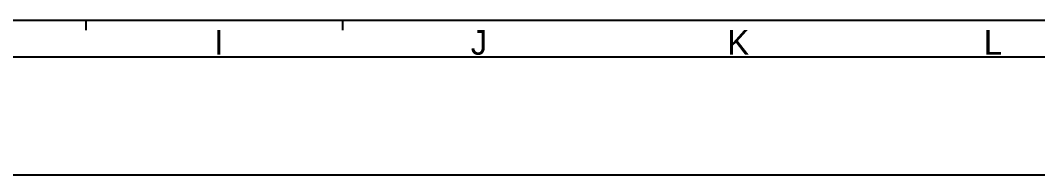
# Model space of a CAD drawing. Header units: millimetres. Extents: x 0 to 841, y 0 to 594.
# Drawn here: x 428.5 to 634.8, y 0 to 31.4 of the extents above; entities that cross this region are included whole.
import ezdxf

# ---------------------------------------------------------------- set-up
doc = ezdxf.new("R2010")
doc.units = ezdxf.units.MM
doc.header["$LTSCALE"] = 46.255
doc.layers.get('0').update_dxf_attribs({"linetype": 'CONTINUOUS'})
doc.styles.add('TEXTSTYLE_2', font='txt')

msp = doc.modelspace()

# ---------------------------------------------------------------- linework, layer by layer
at = {"color": 7, "linetype": 'CONTINUOUS'}
for p, q in [((25.84, 31.38), (809.34, 31.38)), ((441.84, 31.38), (441.84, 29.38)), ((493.84, 31.38), (493.84, 29.38)), ((819.34, 23.88), (16.34, 23.88)), ((0, 0), (841, 0))]:
    msp.add_line(p, q, dxfattribs=at)

# ---------------------------------------------------------------- texts
at = {"color": 7, "linetype": 'CONTINUOUS', "char_height": 5, "width": 5, "attachment_point": 1, "line_spacing_factor": 0.9, "style": 'TEXTSTYLE_2'}
for s, insert in [('I', (467.84, 29.38)), ('J', (519.84, 29.38)), ('K', (571.84, 29.38)), ('L', (623.84, 29.38))]:
    msp.add_mtext(s, dxfattribs=dict(at, insert=insert))

doc.saveas('drawing.dxf')
